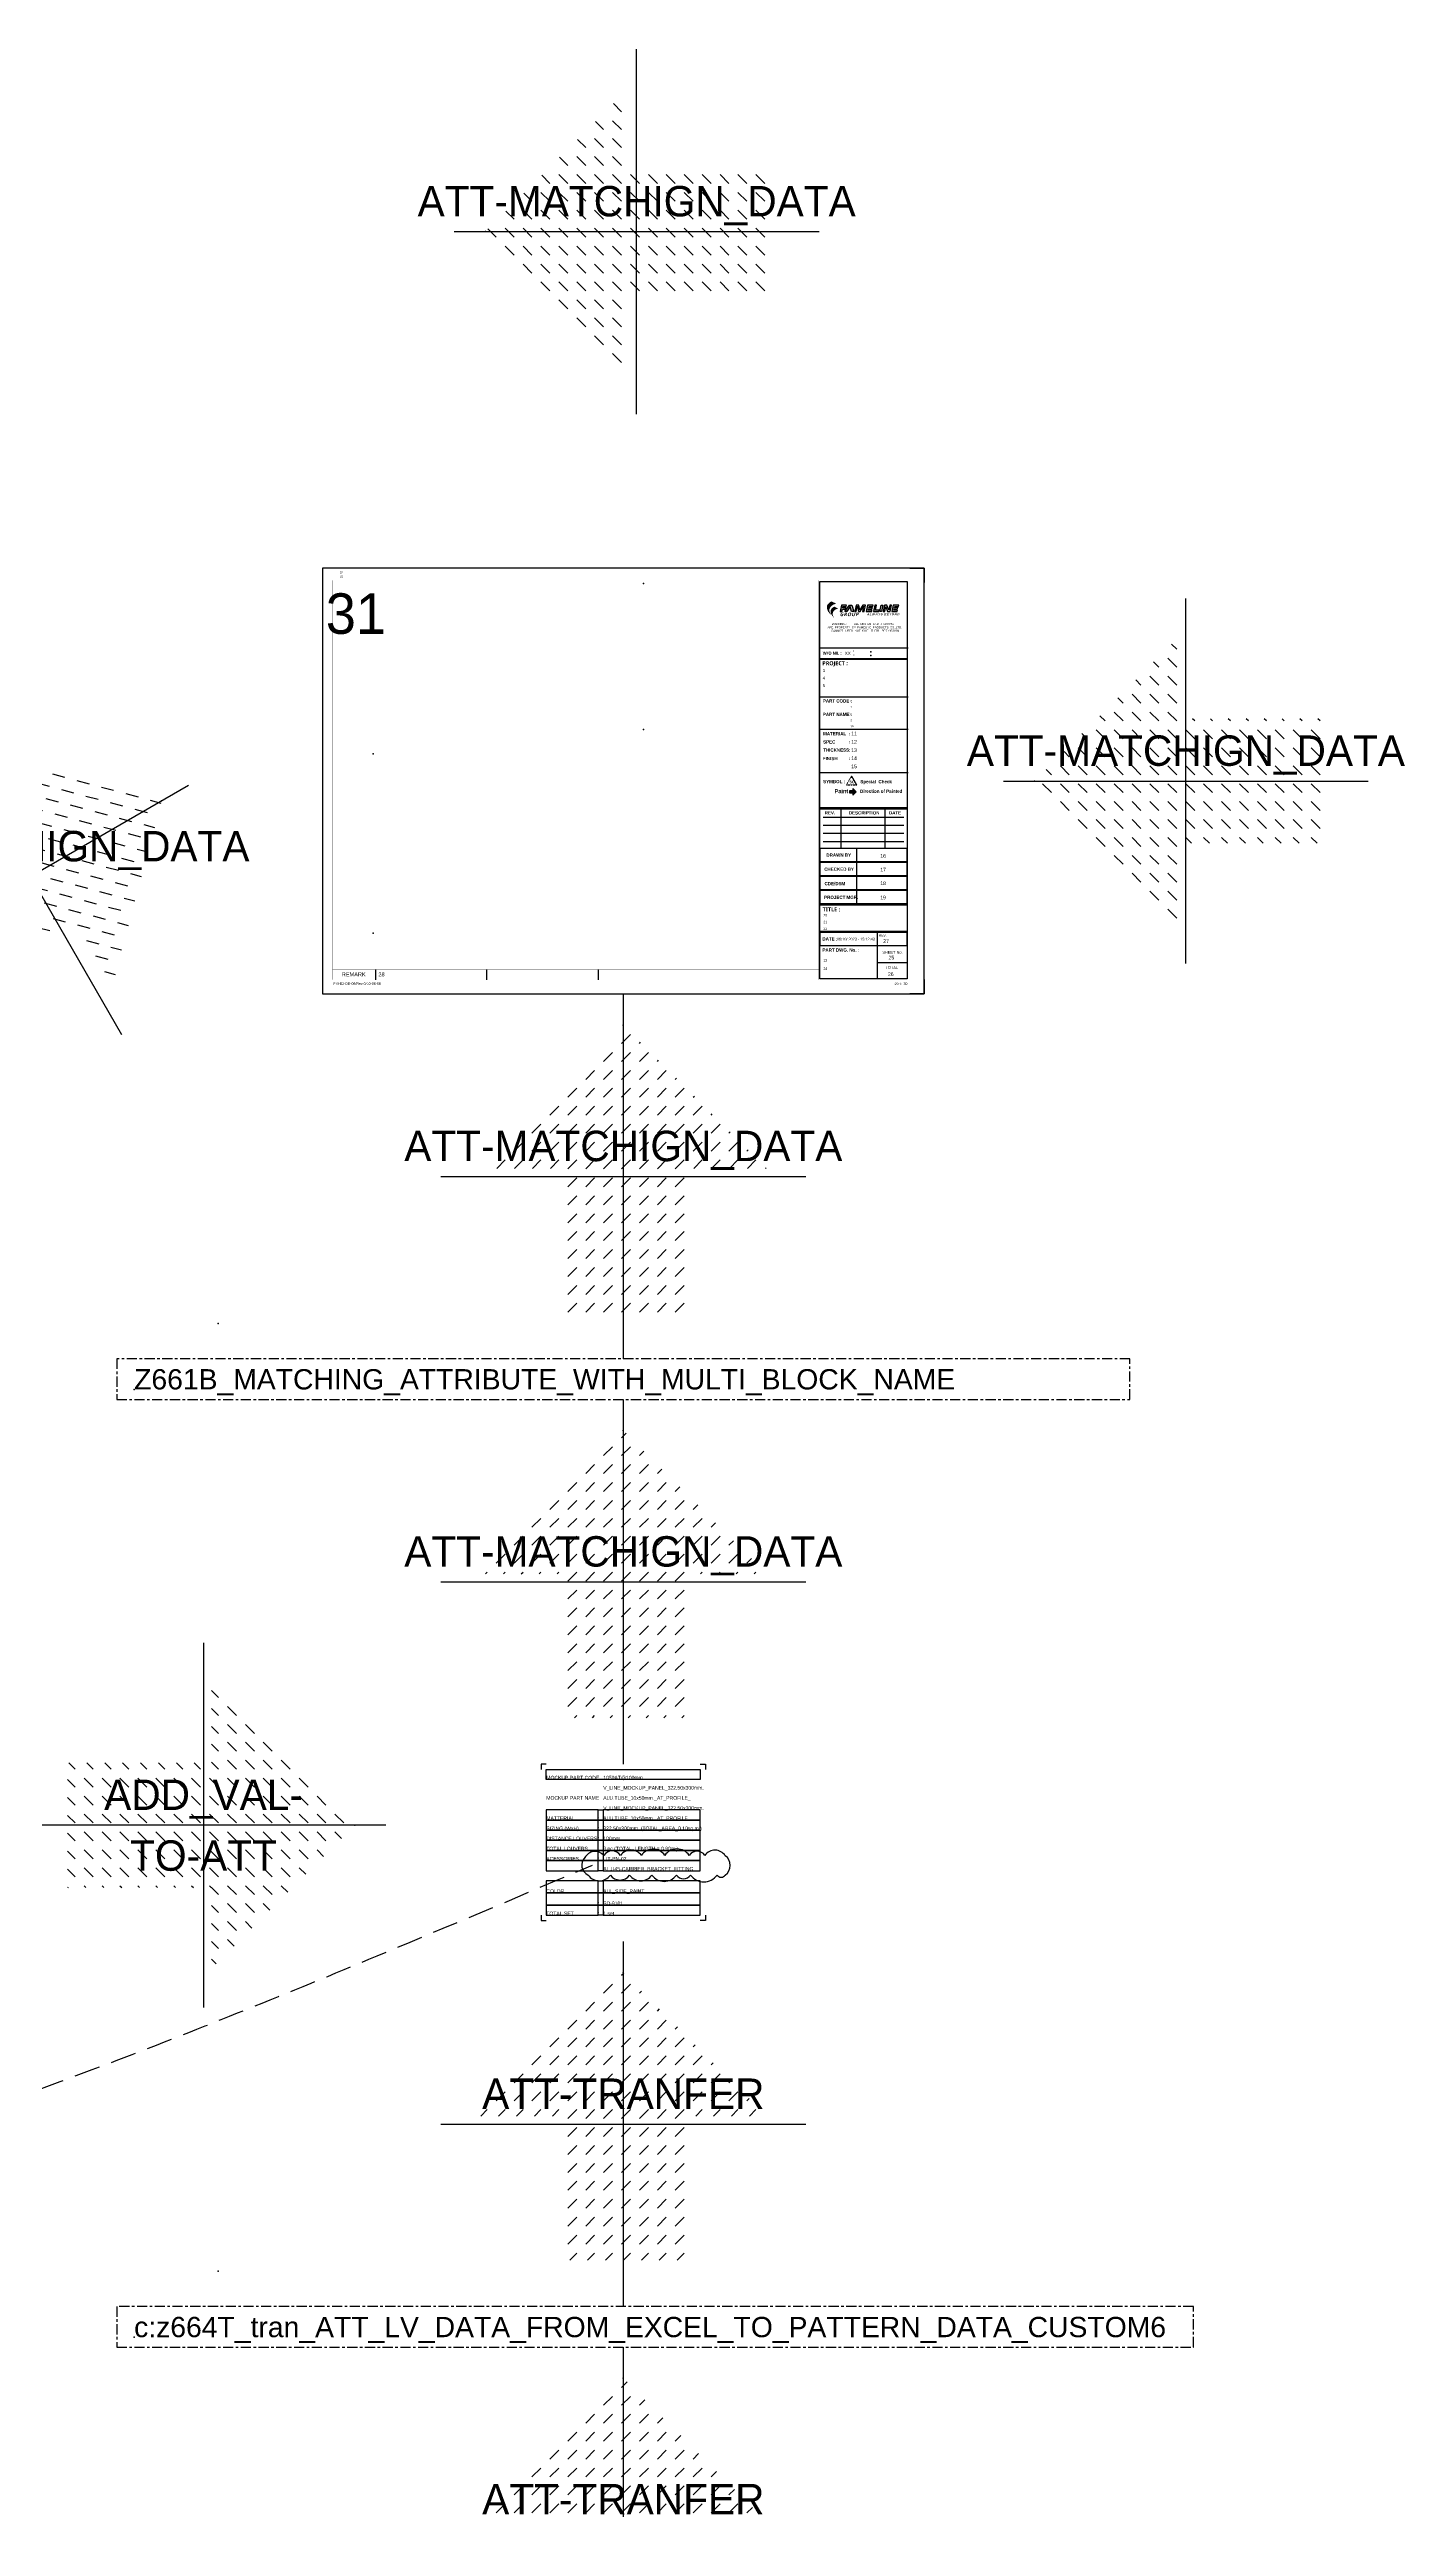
# Model space of a CAD drawing. Header units: millimetres. Extents: x -244126 to 368105, y -173968 to 259060.
# Drawn here: x 235601 to 238946, y 112312 to 118374 of the extents above; entities that cross this region are included whole.
import ezdxf
from ezdxf.enums import TextEntityAlignment as Align

# ---------------------------------------------------------------- set-up
doc = ezdxf.new("R2010")
doc.units = ezdxf.units.MM
doc.header["$MEASUREMENT"] = 0
for name, pattern in [('005_GG_TA_LINE', [13.75, 5, -1.25, 1.25, -1.25, 5]), ('BORDER2', [22.225, 6.35, -3.175, 6.35, -3.175, 0, -3.175]), ('HIDDEN', [9.525, 6.35, -3.175])]:
    doc.linetypes.add(name, pattern=pattern)
for name, color, linetype in [('000 - D I M 0.25', 6, 'Continuous'), ('000 - H A T C H', 8, 'Continuous'), ('000 - L I N E 0.1', 1, 'Continuous'), ('000 - T E X T', 4, 'Continuous'), ('000 - TITLEBLOCK', 4, 'Continuous'), ('001 - ASCESSORIES', 1, 'Continuous'), ('A04_TUBE SERIES', 7, 'Continuous'), ('FL-Support ii', 5, 'Continuous'), ('T E X T', 4, 'Continuous')]:
    doc.layers.add(name, color=color, linetype=linetype)
doc.styles.add('BROWALLIA', font='BrowalliaUPC.ttf')
doc.styles.add('century gothic111111', font='CordiaUPC.ttf')
doc.styles.add('Cetury Gothic', font='GOTHIC.TTF')
doc.styles.add('MtXpl_Century_Gothic', font='GOTHICB.TTF')
doc.styles.add('MtXpl_Malgun_Gothic', font='malgunbd.ttf')
doc.styles.get("Standard").update_dxf_attribs({"font": 'arial.ttf'})
doc.styles.add('TA', font='Cordia New.ttf', dxfattribs={"height": 4.5})

# ---------------------------------------------------------------- blocks, each defined once
blk = doc.blocks.new('A$Cfd196da9')
at = {"color": 0, "linetype": 'ByBlock', "const_width": 0.1}
blk.add_lwpolyline([(-143.5, -98), (96.5, -98), (96.5, 99), (-143.5, 99)], close=True, dxfattribs=at)
blk = doc.blocks.new('NEW LOGO FAMELINE')
h = blk.add_hatch(color=3)
h.dxf.hatch_style = 1
h.set_gradient(color1=(51, 51, 51), color2=(132, 132, 132), tint=1, name='INVHEMISPHERICAL')
edge = h.paths.add_edge_path()
edge.add_spline(control_points=[(167, -151), (166, -150), (165, -148), (162, -143), (159, -137), (158, -131), (159, -124), (162, -119), (167, -112), (175, -107), (183, -104), (187, -103)], knot_values=[0, 0, 0, 0, 3.999368, 8.221458, 16.423435, 22.935826, 28.683381, 35.030362, 41.70231, 52.106571, 65.045306, 65.045306, 65.045306, 65.045306], degree=3, periodic=0)
edge.add_line((187, -103), (167, -94))
edge.add_spline(control_points=[(167, -94), (165, -95), (161, -97), (155, -102), (150, -108), (148, -114), (148, -121), (150, -129), (153, -136), (158, -142), (162, -147), (165, -150), (167, -151)], knot_values=[0, 0, 0, 0, 7.114643, 15.455222, 22.761373, 29.246418, 36.248595, 42.954952, 52.716962, 59.173886, 65.493194, 72.469008, 72.469008, 72.469008, 72.469008], degree=3, periodic=0)
edge = h.paths.add_edge_path(flags=16)
edge.add_spline(control_points=[(174, -106), (174, -106), (173, -106), (169, -105), (163, -106), (156, -107), (153, -109), (151, -110)], knot_values=[0, 0, 0, 0, 1.056476, 5.025479, 11.599149, 18.811417, 24.352285, 24.352285, 24.352285, 24.352285], degree=3, periodic=0)
edge.add_spline(control_points=[(151, -110), (151, -110), (151, -110), (152, -108), (152, -107), (154, -105), (155, -104), (157, -102), (158, -101), (160, -99), (161, -98), (163, -98), (163, -97), (165, -96), (166, -96), (167, -95), (167, -95), (167, -95)], knot_values=[0.636744, 0.636744, 0.636744, 0.636744, 1.528083, 1.528083, 5.150301, 5.150301, 9.845601, 9.845601, 15.15015, 15.15015, 17.802424, 17.802424, 20.454698, 20.454698, 23.491903, 23.491903, 24.373762, 24.373762, 24.373762, 24.373762], degree=3, periodic=0)
edge.add_line((167, -95), (183, -103))
edge.add_spline(control_points=[(183, -103), (182, -103), (182, -103), (179, -104), (176, -105), (174, -106)], knot_values=[3.151221, 3.151221, 3.151221, 3.151221, 5.963358, 5.963358, 12.618488, 12.618488, 12.618488, 12.618488], degree=3, periodic=0)
h = blk.add_hatch(color=253)
h.dxf.hatch_style = 1
edge = h.paths.add_edge_path()
edge.add_spline(control_points=[(167, -95), (167, -95), (167, -95), (166, -96), (165, -96), (163, -97), (163, -98), (161, -98), (160, -99), (158, -101), (157, -102), (155, -104), (154, -105), (152, -107), (152, -108), (151, -110), (151, -110), (151, -110)], knot_values=[0.636744, 0.636744, 0.636744, 0.636744, 1.518603, 1.518603, 4.555808, 4.555808, 7.208082, 7.208082, 9.860357, 9.860357, 15.164905, 15.164905, 19.860205, 19.860205, 23.482423, 23.482423, 24.373762, 24.373762, 24.373762, 24.373762], degree=3, periodic=0)
edge.add_spline(control_points=[(151, -110), (153, -109), (156, -107), (163, -106), (169, -105), (173, -106), (174, -106), (174, -106)], knot_values=[0, 0, 0, 0, 5.540868, 12.753135, 19.326806, 23.295809, 24.352285, 24.352285, 24.352285, 24.352285], degree=3, periodic=0)
edge.add_spline(control_points=[(174, -106), (176, -105), (179, -104), (182, -103), (182, -103), (183, -103)], knot_values=[3.151221, 3.151221, 3.151221, 3.151221, 9.806351, 9.806351, 12.618488, 12.618488, 12.618488, 12.618488], degree=3, periodic=0)
edge.add_line((183, -103), (167, -95))
edge = h.paths.add_edge_path()
edge.add_spline(control_points=[(179, -117), (179, -117), (179, -117), (178, -117), (177, -118), (176, -119), (175, -119), (174, -120), (174, -120), (172, -121), (171, -122), (169, -124), (168, -125), (167, -127), (167, -128), (166, -129), (166, -129), (166, -129)], knot_values=[0.636744, 0.636744, 0.636744, 0.636744, 1.518603, 1.518603, 4.555808, 4.555808, 7.208082, 7.208082, 9.860357, 9.860357, 15.164905, 15.164905, 19.860205, 19.860205, 23.482423, 23.482423, 24.373762, 24.373762, 24.373762, 24.373762], degree=3, periodic=0)
edge.add_spline(control_points=[(166, -129), (166, -129), (167, -129), (167, -129)], knot_values=[0, 0, 0, 0, 1.522018, 1.522018, 1.522018, 1.522018], degree=3, periodic=0)
edge.add_spline(control_points=[(167, -129), (168, -128), (168, -128), (169, -127)], knot_values=[1.522018, 1.522018, 1.522018, 1.522018, 4.566053, 4.566053, 4.566053, 4.566053], degree=3, periodic=0)
edge.add_spline(control_points=[(169, -127), (169, -127), (170, -127), (171, -127), (172, -126)], knot_values=[4.566053, 4.566053, 4.566053, 4.566053, 5.540868, 7.610089, 7.610089, 7.610089, 7.610089], degree=3, periodic=0)
edge.add_spline(control_points=[(172, -126), (172, -126), (173, -126), (174, -126)], knot_values=[7.610089, 7.610089, 7.610089, 7.610089, 10.654125, 10.654125, 10.654125, 10.654125], degree=3, periodic=0)
edge.add_spline(control_points=[(174, -126), (175, -126), (176, -126), (177, -126), (178, -126)], knot_values=[10.654125, 10.654125, 10.654125, 10.654125, 12.753135, 15.220178, 15.220178, 15.220178, 15.220178], degree=3, periodic=0)
edge.add_spline(control_points=[(178, -126), (179, -125), (180, -125), (181, -125), (182, -125)], knot_values=[15.220178, 15.220178, 15.220178, 15.220178, 19.326806, 19.786231, 19.786231, 19.786231, 19.786231], degree=3, periodic=0)
edge.add_spline(control_points=[(182, -125), (182, -125), (183, -125), (183, -126)], knot_values=[19.786231, 19.786231, 19.786231, 19.786231, 22.069258, 22.069258, 22.069258, 22.069258], degree=3, periodic=0)
edge.add_spline(control_points=[(183, -126), (184, -126), (184, -126), (185, -126), (185, -126)], knot_values=[22.069258, 22.069258, 22.069258, 22.069258, 23.295809, 23.591276, 23.591276, 23.591276, 23.591276], degree=3, periodic=0)
edge.add_spline(control_points=[(185, -126), (185, -126), (185, -126), (185, -126)], knot_values=[23.591276, 23.591276, 23.591276, 23.591276, 24.352285, 24.352285, 24.352285, 24.352285], degree=3, periodic=0)
edge.add_spline(control_points=[(185, -126), (187, -125), (189, -124), (191, -124), (192, -123), (193, -123)], knot_values=[3.151221, 3.151221, 3.151221, 3.151221, 9.806351, 9.806351, 12.618488, 12.618488, 12.618488, 12.618488], degree=3, periodic=0)
edge.add_line((193, -123), (179, -117))
h = blk.add_hatch(color=3)
h.dxf.hatch_style = 1
h.set_gradient(color1=(51, 51, 51), color2=(132, 132, 132), tint=1, name='INVHEMISPHERICAL')
edge = h.paths.add_edge_path()
edge.add_spline(control_points=[(179, -163), (178, -162), (177, -160), (175, -156), (173, -152), (172, -146), (173, -141), (175, -136), (179, -131), (186, -126), (192, -124), (195, -123)], knot_values=[0, 0, 0, 0, 3.28902, 6.761203, 13.506384, 18.862075, 23.588778, 28.808439, 34.295348, 42.851654, 53.492273, 53.492273, 53.492273, 53.492273], degree=3, periodic=0)
edge.add_line((195, -123), (179, -116))
edge.add_spline(control_points=[(179, -116), (178, -116), (174, -118), (169, -122), (165, -127), (163, -133), (163, -138), (165, -145), (168, -150), (172, -155), (175, -159), (178, -162), (179, -163)], knot_values=[0, 0, 0, 0, 5.850974, 12.71014, 18.718608, 24.051811, 29.810295, 35.325501, 43.35363, 48.663707, 53.86061, 59.597414, 59.597414, 59.597414, 59.597414], degree=3, periodic=0)
edge = h.paths.add_edge_path(flags=16)
edge.add_spline(control_points=[(172, -126), (171, -127), (170, -127), (169, -127), (169, -127)], knot_values=[4.566053, 4.566053, 4.566053, 4.566053, 6.635274, 7.610089, 7.610089, 7.610089, 7.610089], degree=3, periodic=0)
edge.add_spline(control_points=[(169, -127), (168, -128), (168, -128), (167, -129)], knot_values=[1.522018, 1.522018, 1.522018, 1.522018, 4.566053, 4.566053, 4.566053, 4.566053], degree=3, periodic=0)
edge.add_spline(control_points=[(167, -129), (167, -129), (166, -129), (166, -129)], knot_values=[0, 0, 0, 0, 1.522018, 1.522018, 1.522018, 1.522018], degree=3, periodic=0)
edge.add_spline(control_points=[(166, -129), (166, -129), (166, -129), (167, -128), (167, -127), (168, -125), (169, -124), (171, -122), (172, -121), (174, -120), (174, -120), (175, -119), (176, -119), (177, -118), (178, -117), (179, -117), (179, -117), (179, -117)], knot_values=[0.636744, 0.636744, 0.636744, 0.636744, 1.528083, 1.528083, 5.150301, 5.150301, 9.845601, 9.845601, 15.15015, 15.15015, 17.802424, 17.802424, 20.454698, 20.454698, 23.491903, 23.491903, 24.373762, 24.373762, 24.373762, 24.373762], degree=3, periodic=0)
edge.add_line((179, -117), (193, -123))
edge.add_spline(control_points=[(193, -123), (192, -123), (191, -124), (189, -124), (187, -125), (185, -126)], knot_values=[3.151221, 3.151221, 3.151221, 3.151221, 5.963358, 5.963358, 12.618488, 12.618488, 12.618488, 12.618488], degree=3, periodic=0)
edge.add_spline(control_points=[(185, -126), (185, -126), (185, -126), (185, -126)], knot_values=[23.591276, 23.591276, 23.591276, 23.591276, 24.352285, 24.352285, 24.352285, 24.352285], degree=3, periodic=0)
edge.add_spline(control_points=[(185, -126), (185, -126), (184, -126), (184, -126), (183, -126)], knot_values=[22.069258, 22.069258, 22.069258, 22.069258, 22.364725, 23.591276, 23.591276, 23.591276, 23.591276], degree=3, periodic=0)
edge.add_spline(control_points=[(183, -126), (183, -125), (182, -125), (182, -125)], knot_values=[19.786231, 19.786231, 19.786231, 19.786231, 22.069258, 22.069258, 22.069258, 22.069258], degree=3, periodic=0)
edge.add_spline(control_points=[(182, -125), (181, -125), (180, -125), (179, -125), (178, -126)], knot_values=[15.220178, 15.220178, 15.220178, 15.220178, 15.679604, 19.786231, 19.786231, 19.786231, 19.786231], degree=3, periodic=0)
edge.add_spline(control_points=[(178, -126), (177, -126), (176, -126), (175, -126), (174, -126)], knot_values=[10.654125, 10.654125, 10.654125, 10.654125, 13.121167, 15.220178, 15.220178, 15.220178, 15.220178], degree=3, periodic=0)
edge.add_spline(control_points=[(174, -126), (173, -126), (172, -126), (172, -126)], knot_values=[7.610089, 7.610089, 7.610089, 7.610089, 10.654125, 10.654125, 10.654125, 10.654125], degree=3, periodic=0)
blk = doc.blocks.new('*U1676')
h = blk.add_hatch(color=3)
h.dxf.hatch_style = 1
h.paths.add_polyline_path([(1277.2, 943.1), (1281.8, 943.1), (1283.1, 949), (1290.7, 949), (1291.4, 952.2), (1283.8, 952.2), (1284.5, 955.5), (1292.6, 955.5), (1293.3, 958.9), (1280.6, 958.9)])
h.paths.add_polyline_path([(1289.1, 943.1), (1293.7, 943.1), (1302.6, 955.9), (1305.9, 943.1), (1311.1, 943.1), (1306.2, 958.9), (1300.9, 958.9)])
h.paths.add_polyline_path([(1320.1, 956), (1322.6, 943.1), (1327.3, 943.1), (1335.3, 956), (1332.6, 943.1), (1336.8, 943.1), (1340.2, 958.9), (1333.4, 958.9), (1326, 947.1), (1323.8, 958.9), (1316.8, 958.9), (1313.4, 943.1), (1317.3, 943.1)])
h.paths.add_polyline_path([(1341.7, 943.1), (1355.3, 943.1), (1356, 946.5), (1347, 946.5), (1347.7, 949.6), (1356.2, 949.6), (1356.8, 952.7), (1348.3, 952.7), (1349, 955.5), (1358, 955.5), (1358.7, 958.9), (1345, 958.9)])
h.paths.add_polyline_path([(1359.6, 943.1), (1372.9, 943.1), (1373.7, 946.5), (1364.7, 946.5), (1367.4, 958.9), (1362.9, 958.9)])
h.paths.add_polyline_path([(1375.3, 943.1), (1379.8, 943.1), (1383.1, 958.9), (1378.7, 958.9)])
h.paths.add_polyline_path([(1383.4, 943.1), (1387.5, 943.1), (1389.9, 954.5), (1394.7, 943.1), (1400.7, 943.1), (1404.1, 958.9), (1400.1, 958.9), (1397.6, 947.3), (1392.8, 958.9), (1386.8, 958.9)])
h.paths.add_polyline_path([(1404.9, 943.1), (1418.6, 943.1), (1419.3, 946.5), (1410.3, 946.5), (1410.9, 949.6), (1419.4, 949.6), (1420.1, 952.7), (1411.6, 952.7), (1412.2, 955.5), (1421.2, 955.5), (1421.9, 958.9), (1408.3, 958.9)])
h = blk.add_hatch(color=150)
h.dxf.hatch_style = 1
h.paths.add_polyline_path([(1305.8, 537.4), (1303, 532.4), (1308.7, 532.4)])
at = {"layer": 'FL-Support ii'}
blk.add_hatch(color=1, dxfattribs=at).paths.add_polyline_path([(1308.8, 501.1), (1308.8, 506.9), (1317.2, 498.5), (1308.8, 490.2), (1308.8, 496), (1300.5, 496), (1300.5, 501.1)])
at = {"color": 3, "linetype": 'Continuous'}
for p, q in [((1225, 853.2), (1445, 853.2)), ((1225, 732.9), (1445, 732.9)), ((1445, 651.8), (1225, 651.8)), ((1445, 651.8), (1225, 651.8)), ((1445, 545.6), (1225, 545.6)), ((1235.5, 436.2), (1434.5, 436.2)), ((1279.5, 456.2), (1279.5, 358.7)), ((1388, 456.2), (1388, 358.7)), ((1318.1, 358.7), (1318.1, 326.5)), ((1318.1, 324), (1318.1, 291.9)), ((1318.1, 289.4), (1318.1, 257.2)), ((1318.1, 254.7), (1318.1, 222.6)), ((1368.5, 151.4), (1368.5, 119.3)), ((1368.5, 119.3), (1368.5, 37.5)), ((1368.5, 77.1), (1442.5, 77.1))]:
    blk.add_line(p, q, dxfattribs=at)
at = {"color": 8, "linetype": 'Continuous'}
for p, q in [((1235.5, 458.7), (1434.5, 458.7)), ((1235.5, 416.2), (1434.5, 416.2)), ((1235.5, 396.2), (1434.5, 396.2)), ((1235.5, 376.2), (1434.5, 376.2))]:
    blk.add_line(p, q, dxfattribs=at)
at = {"color": 3}
for points in [[(1293.3, 958.9), (1280.6, 958.9), (1277.2, 943.1), (1281.8, 943.1), (1283.1, 949), (1290.7, 949), (1291.4, 952.2), (1283.8, 952.2), (1284.5, 955.5), (1292.6, 955.5), (1293.3, 958.9)], [(1289.1, 943.1), (1300.9, 958.9), (1306.2, 958.9), (1311.1, 943.1), (1305.9, 943.1), (1302.6, 955.9), (1293.7, 943.1), (1289.1, 943.1)], [(1313.4, 943.1), (1317.3, 943.1), (1320.1, 956), (1322.6, 943.1), (1327.3, 943.1), (1335.3, 956), (1332.6, 943.1), (1336.8, 943.1), (1340.2, 958.9), (1333.4, 958.9), (1326, 947.1), (1323.8, 958.9), (1316.8, 958.9), (1313.4, 943.1)], [(1367.4, 958.9), (1362.9, 958.9), (1359.6, 943.1), (1372.9, 943.1), (1373.7, 946.5), (1364.7, 946.5), (1367.4, 958.9)], [(1378.7, 958.9), (1383.1, 958.9), (1379.8, 943.1), (1375.3, 943.1), (1378.7, 958.9)], [(1383.4, 943.1), (1387.5, 943.1), (1389.9, 954.5), (1394.7, 943.1), (1400.7, 943.1), (1404.1, 958.9), (1400.1, 958.9), (1397.6, 947.3), (1392.8, 958.9), (1386.8, 958.9), (1383.4, 943.1)]]:
    blk.add_lwpolyline(points, dxfattribs=at)
for points in [[(1349, 955.5), (1358, 955.5), (1358.7, 958.9), (1345, 958.9), (1341.7, 943.1), (1355.3, 943.1), (1356, 946.5), (1347, 946.5), (1347.7, 949.6), (1356.2, 949.6), (1356.8, 952.7), (1348.3, 952.7)], [(1412.2, 955.5), (1421.2, 955.5), (1421.9, 958.9), (1408.3, 958.9), (1404.9, 943.1), (1418.6, 943.1), (1419.3, 946.5), (1410.3, 946.5), (1410.9, 949.6), (1419.4, 949.6), (1420.1, 952.7), (1411.6, 952.7)]]:
    blk.add_lwpolyline(points, close=True, dxfattribs=at)
at = {"color": 3, "linetype": 'Continuous'}
for points in [[(1442.5, 827.4), (1442.5, 824.9), (1227.5, 824.9), (1227.5, 827.4)], [(1442.5, 456.2), (1442.5, 458.7), (1227.5, 458.7), (1227.5, 456.2)], [(1442.5, 326.5), (1442.5, 358.7), (1227.5, 358.7), (1227.5, 326.5)], [(1442.5, 291.9), (1442.5, 324), (1227.5, 324), (1227.5, 291.9)], [(1442.5, 257.2), (1442.5, 289.4), (1227.5, 289.4), (1227.5, 257.2)], [(1442.5, 222.6), (1442.5, 254.7), (1227.5, 254.7), (1227.5, 222.6)], [(1442.5, 220.1), (1442.5, 153.9), (1227.5, 153.9), (1227.5, 220.1)], [(1442.5, 119.3), (1442.5, 151.4), (1227.5, 151.4), (1227.5, 119.3)], [(1442.5, 119.3), (1442.5, 37.5), (1227.5, 37.5), (1227.5, 119.3)]]:
    blk.add_lwpolyline(points, close=True, dxfattribs=at)
at = {"color": 150, "linetype": 'HIDDEN', "ltscale": 0.1}
blk.add_lwpolyline([(1293.3, 515.8), (1318.3, 515.8), (1305.8, 537.4), (1293.3, 515.8)], dxfattribs=at)
for p in [(792.5, 1012.5), (1353.3, 844), (1353.3, 834.7), (792.5, 652.5)]:
    blk.add_point(p)
at = {"linetype": '005_GG_TA_LINE'}
for p in [(125, 592.5), (125, 150)]:
    blk.add_point(p, dxfattribs=at)
at = {"layer": '000 - L I N E 0.1', "color": 21, "linetype": 'Continuous'}
for points in [[(35.6, 1050), (0, 1050), (0, 1014.4)], [(1449.4, 1050), (1485, 1050), (1485, 1014.4)], [(0, 35.6), (0, 0), (35.6, 0)], [(1485, 35.6), (1485, 0), (1449.4, 0)]]:
    blk.add_lwpolyline(points, dxfattribs=at)
at = {"layer": '000 - T E X T', "color": 3}
for p, q in [((130.7, 60), (130.7, 35)), ((405.9, 35), (405.9, 60)), ((681.1, 35), (681.1, 60))]:
    blk.add_line(p, q, dxfattribs=at)
at = {"layer": '000 - T E X T', "color": 3, "const_width": 0.5}
blk.add_lwpolyline([(1445, 35), (1225, 35), (1225, 1020), (1445, 1020)], close=True, dxfattribs=at)
at = {"layer": '000 - T E X T', "color": 3}
blk.add_lwpolyline([(1442.5, 37.5), (1227.5, 37.5), (1227.5, 1017.5), (1442.5, 1017.5)], close=True, dxfattribs=at)
at = {"layer": '000 - T E X T', "color": 3, "const_width": 0.5}
blk.add_lwpolyline([(25, 60), (1225, 60)], dxfattribs=at)
at = {"layer": '000 - TITLEBLOCK', "color": 250}
blk.add_lwpolyline([(0, 0), (1485, 0), (1485, 1050), (0, 1050)], close=True, dxfattribs=at)
at = {"layer": 'FL-Support ii', "color": 5}
blk.add_lwpolyline([(1308.8, 490.2), (1317.2, 498.5), (1308.8, 506.9), (1308.8, 501.1), (1300.5, 501.1), (1300.5, 496), (1308.8, 496)], close=True, dxfattribs=at)
at = {"color": 3, "xscale": 0.594778572591873, "yscale": 0.594778572591873, "zscale": 0.594778572591873}
blk.add_blockref('NEW LOGO FAMELINE', (1156.7, 1023.9), dxfattribs=at)
at = {"layer": '000 - T E X T', "color": 3, "xscale": 5, "yscale": 5, "zscale": 5}
blk.add_blockref('A$Cfd196da9', (742.5, 525), dxfattribs=at)
at = {"color": 4, "style": 'Cetury Gothic'}
blk.add_text(' 1:', height=6.25, dxfattribs=at).set_placement((1421, 21.6))
at = {"color": 2, "attachment_point": 1, "style": 'Cetury Gothic'}
for s, width, insert, char_height in [('{\\f@Meiryo UI|b1|i1|c0|p34;\\T1.1;GROUP}', 56.298, (1276.6, 940.6), 8.922), ('{\\fArial Black|b0|i1|c0|p34;\\T1.2;ALWAYS BEYOND}', 91.267, (1343.4, 938.8), 4.758)]:
    blk.add_mtext_dynamic_manual_height_columns(s, width=width, gutter_width=14.9, heights=[0], dxfattribs=dict(at, insert=insert, char_height=char_height))
at = {"color": 4, "insert": (47.8, 53.2), "char_height": 10, "width": 570.617, "attachment_point": 1, "style": 'BROWALLIA'}
blk.add_mtext('{\\fCentury Gothic|b0|i0|c0|p34;REMARK}', dxfattribs=at)
at = {"color": 4, "style": 'TA'}
blk.add_attdef('PAPER_SIZE', text='', height=6.25, dxfattribs=at).set_placement((1421.5, 24.9), align=Align.MIDDLE_RIGHT)
blk.add_attdef('SCALE_SIZE', text='', height=6.25, dxfattribs=at).set_placement((1433.8, 25.1), align=Align.MIDDLE_LEFT)
at = {"layer": '000 - D I M 0.25', "color": 2, "insert": (1297.5, 505.1), "char_height": 10, "width": 335.568, "attachment_point": 3, "style": 'BROWALLIA'}
blk.add_mtext('{\\fBrowalliaUPC|b1|i0|c222|p34;Paint}', dxfattribs=at)
at = {"layer": '000 - H A T C H', "color": 4, "insert": (27.2, 28.5), "char_height": 6.357, "attachment_point": 1, "style": 'century gothic111111'}
blk.add_mtext('FM-B2-DE-06/Rev.0/10-06-56', dxfattribs=at)
at = {"layer": '000 - T E X T', "linetype": '005_GG_TA_LINE', "insert": (1267.1, 138.5), "char_height": 6.719, "attachment_point": 1, "style": 'Cetury Gothic'}
blk.add_mtext(' 06/10/ 2023 - 15:12:43 ', dxfattribs=at)
at = {"layer": '000 - T E X T', "color": 250, "style": 'TA'}
for tag, height, p in [('SUPERLINK', 5, (43.2, 1039.4)), ('NAMEFILE', 5, (43.2, 1029.4)), ('SC', 100, (8.4, 938))]:
    blk.add_attdef(tag, text='', height=height, dxfattribs=at).set_placement(p, align=Align.MIDDLE_LEFT)
at = {"layer": '000 - T E X T', "color": 4, "style": 'TA'}
for tag, height, p in [('NAME_PROJECT_1', 7.5, (1234.5, 797.4)), ('NAME_JOB_1', 5, (1309.2, 845.6)), ('NAME_JOB_2', 5, (1309.2, 834.7)), ('NAME_PROJECT_2', 7.5, (1234.5, 778.9)), ('NAME_PROJECT_3', 7.5, (1234.5, 760.4)), ('CODE_VALUE_1', 4.75, (1302.9, 722.8)), ('CODE_VALUE_2', 4.75, (1302.9, 707.8)), ('PART_NAME_VALUE_1', 4.75, (1302.9, 689.7)), ('PART_NAME_VALUE_2', 4.75, (1302.9, 674.7)), ('PART_NAME_VALUE_3', 4.75, (1302.9, 659.7)), ('SPEC_VALUE', 9, (1304.9, 621.7)), ('MATTERIAL_VALUE_1', 9, (1304.9, 642.3)), ('THICKNESS_VALUE', 9, (1304.9, 601.3)), ('COATING_VALUE_1', 9, (1304.9, 581.3)), ('COATING_VALUE_2', 9, (1304.9, 561.2)), ('NAME_TITLE_1', 6, (1236.3, 194)), ('NAME_TITLE_2', 6, (1236.3, 177.4)), ('NAME_TITLE_3', 6, (1236.3, 160.7)), ('DRAWING_NO1', 6, (1236.5, 82.3)), ('DRAWING_NO2', 6, (1236.5, 62.3))]:
    blk.add_attdef(tag, text='', height=height, dxfattribs=at).set_placement(p, align=Align.MIDDLE_LEFT)
for tag, p in [('NAME_CHECKED', (1383.5, 306.5)), ('NAME_DAFT', (1383.5, 340.5)), ('NAME_DESIGNER', (1383.5, 273)), ('NAME_DESIGN_MGR', (1383.5, 237.8))]:
    blk.add_attdef(tag, text='', height=9, dxfattribs=at).set_placement(p, align=Align.MIDDLE_CENTER)
for tag, p, height in [('REV', (1383.8, 125.6), 9.38), ('NAME_REMARK', (138.2, 43.3), 10)]:
    blk.add_attdef(tag, p, '', height=height, dxfattribs=at)
at = {"layer": '000 - T E X T', "color": 4, "style": 'Cetury Gothic'}
for tag, p in [('SHEET_NO.', (1403.9, 85)), ('TOTAL_SHEET_NO.', (1402.4, 44.1))]:
    blk.add_attdef(tag, text='', height=9, dxfattribs=at).set_placement(p, align=Align.CENTER)
at = {"layer": 'T E X T', "color": 4, "linetype": '005_GG_TA_LINE'}
for s, height, style, p in [(' WARNING :         ALL  DESIGN  AND  DRAWING', 5, 'Cetury Gothic', (1255.3, 910.1)), ('ARE  PROPERTY  OF  FAMELINE  PRODUCTS  CO.,LTD.', 5, 'Cetury Gothic', (1246.4, 901.6)), (' CANNOT   USED   WITHOUT   THEIR   PERMISSION', 5, 'Cetury Gothic', (1253.6, 893.2)), ('W/O N0. :', 7.5, 'MtXpl_Malgun_Gothic', (1234.6, 836.7)), ('PROJECT :', 10, 'MtXpl_Malgun_Gothic', (1233.5, 810.5)), ('XX', 8, 'Cetury Gothic', (1289, 836.4)), ('PART CODE :', 8, 'MtXpl_Century_Gothic', (1234.9, 718.6)), ('PART NAME :', 8, 'MtXpl_Century_Gothic', (1234.9, 685.4)), ('SPEC', 8, 'MtXpl_Century_Gothic', (1235.6, 617.5)), ('MATERIAL', 8, 'MtXpl_Century_Gothic', (1235.5, 637.7)), (':', 8, 'MtXpl_Century_Gothic', (1299.5, 637.7)), (':', 8, 'MtXpl_Century_Gothic', (1299.5, 617.7)), ('FINISH', 8, 'MtXpl_Century_Gothic', (1234.9, 576.5)), ('THICKNESS', 8, 'MtXpl_Century_Gothic', (1235.7, 597.5)), (':', 8, 'MtXpl_Century_Gothic', (1299.5, 597.7)), (':', 8, 'MtXpl_Century_Gothic', (1299.5, 576.7)), ('SYMBOL :', 8, 'MtXpl_Century_Gothic', (1235.6, 519.7)), ('Direction of Painted', 8, 'MtXpl_Century_Gothic', (1326.6, 495.8)), ('Special  Check', 8, 'MtXpl_Century_Gothic', (1327.2, 519.5)), ('REV.', 8, 'MtXpl_Century_Gothic', (1239.4, 442.7)), ('DESCRIPTION', 8, 'MtXpl_Century_Gothic', (1299, 442.5)), ('DATE', 8, 'MtXpl_Century_Gothic', (1397.9, 442.7)), ('CHECKED BY', 8, 'MtXpl_Century_Gothic', (1238.4, 303.6)), ('DRAWN BY', 8, 'MtXpl_Century_Gothic', (1243.6, 338.4)), ('CDE/DSM', 8, 'MtXpl_Century_Gothic', (1239.1, 268)), ('TITLE :', 10, 'MtXpl_Malgun_Gothic', (1234.5, 203.3)), ('PROJECT MGR.', 8, 'MtXpl_Century_Gothic', (1238, 234.3)), ('DATE :', 8, 'MtXpl_Century_Gothic', (1233.8, 131.6)), ('REV.', 6, 'Cetury Gothic', (1373.1, 141.2)), ('PART DWG. No. :', 8, 'MtXpl_Century_Gothic', (1233.8, 104.3)), ('SHEET No.', 7, 'Cetury Gothic', (1381.7, 99.1)), ('TOTAL', 7, 'Cetury Gothic', (1389.2, 61.4))]:
    blk.add_text(s, height=height, dxfattribs=dict(at, style=style)).set_placement(p)
at = {"layer": 'T E X T', "color": 150, "insert": (1300.6, 525.8), "char_height": 6.4, "attachment_point": 1, "style": 'Cetury Gothic'}
blk.add_mtext('{\\fCentury Gothic|b1|i0|c0|p34;SC}', dxfattribs=at)
blk = doc.blocks.new('*U4705')
at = {"layer": 'Defpoints', "color": 250}
for points in [[(0, 2.5), (-2.5, 2.5), (-2.5, 0)], [(76, 2.5), (78.5, 2.5), (78.5, 0)], [(-2.5, -72), (-2.5, -74.5), (0, -74.5)], [(78.5, -72), (78.5, -74.5), (76, -74.5)]]:
    blk.add_lwpolyline(points, dxfattribs=at)
for points in [[(0, 0), (76, 0), (76, -5), (0, -5)], [(0, -25), (25.6, -25), (25.6, -20), (0, -20)], [(25.6, -20), (28.1, -20), (28.1, -25), (25.6, -25)], [(28.1, -25), (76, -25), (76, -20), (28.1, -20)], [(0, -30), (25.6, -30), (25.6, -25), (0, -25)], [(0, -35), (25.6, -35), (25.6, -30), (0, -30)], [(0, -40), (25.6, -40), (25.6, -35), (0, -35)], [(25.6, -25), (28.1, -25), (28.1, -30), (25.6, -30)], [(25.6, -30), (28.1, -30), (28.1, -35), (25.6, -35)], [(25.6, -35), (28.1, -35), (28.1, -40), (25.6, -40)], [(28.1, -30), (76, -30), (76, -25), (28.1, -25)], [(28.1, -35), (76, -35), (76, -30), (28.1, -30)], [(28.1, -40), (76, -40), (76, -35), (28.1, -35)], [(0, -45), (25.6, -45), (25.6, -40), (0, -40)], [(0, -50), (25.6, -50), (25.6, -45), (0, -45)], [(25.6, -40), (28.1, -40), (28.1, -45), (25.6, -45)], [(25.6, -45), (28.1, -45), (28.1, -50), (25.6, -50)], [(28.1, -45), (76, -45), (76, -40), (28.1, -40)], [(28.1, -50), (76, -50), (76, -45), (28.1, -45)], [(0, -61), (25.6, -61), (25.6, -55), (0, -55)], [(25.6, -55), (28.1, -55), (28.1, -61), (25.6, -61)], [(28.1, -61), (76, -61), (76, -55), (28.1, -55)], [(0, -67), (25.6, -67), (25.6, -61), (0, -61)], [(0, -72), (25.6, -72), (25.6, -67), (0, -67)], [(25.6, -61), (28.1, -61), (28.1, -67), (25.6, -67)], [(25.6, -67), (28.1, -67), (28.1, -72), (25.6, -72)], [(28.1, -67), (76, -67), (76, -61), (28.1, -61)], [(28.1, -72), (76, -72), (76, -67), (28.1, -67)]]:
    blk.add_lwpolyline(points, close=True, dxfattribs=at)
at = {"layer": '000 - T E X T', "linetype": 'BORDER2', "style": 'TA'}
for s, p in [('MOCKUP PART CODE', (0, -5)), ('MOCKUP PART NAME', (0, -15)), ('MATTERIAL', (0, -25)), (':', (25.6, -25)), ('SIZING (WxH)', (0, -30)), ('DISTANCE LOUVERS', (0, -35)), (':', (25.6, -30)), (':', (25.6, -35)), ('ACESSORIES', (0, -45)), ('TOTAL LOUVERS', (0, -40)), (':', (25.6, -45)), (':', (25.6, -61)), ('TOTAL SET', (0, -72)), (':', (25.6, -67)), (':', (25.6, -72))]:
    blk.add_text(s, height=1.8, dxfattribs=at).set_placement(p)
blk.add_text('COLOR', height=1.8, dxfattribs=at).set_placement((0, -60.1), align=Align.MIDDLE_LEFT)
at = {"layer": '000 - T E X T', "style": 'TA'}
for tag, p in [('CODE_VALUE_1', (28.1, -5)), ('CODE_VALUE_2', (28.1, -10)), ('PART_NAME_VALUE_1', (28.1, -15)), ('PART_NAME_VALUE_2', (28.1, -20)), ('MATTERIAL_VALUE', (28.1, -25)), ('SIZING_VALUE', (28.1, -30)), ('DISTANCE_LOUVERS_VALUE', (28.1, -35)), ('ACESSORIES_VALUE1', (28.1, -45)), ('ACESSORIES_VALUE2', (28.1, -50)), ('TOTAL_LOUVERS_VALUE1', (28.1, -40)), ('COATING_VALUE_1', (28.1, -61)), ('COATING_VALUE_2', (28.1, -67)), ('TOTAL_SET_VALUE', (28.1, -72))]:
    blk.add_attdef(tag, p, '', height=1.8, dxfattribs=at)
blk = doc.blocks.new('*U4713')
at = {"layer": '000 - H A T C H'}
h = blk.add_hatch(dxfattribs=at)
h.set_pattern_fill('DASH', color=8, scale=250, angle=45)
h.paths.add_polyline_path([(153.6, 19.7), (353.6, 19.7), (0, 373.3), (-353.6, 19.7), (-153.6, 19.7), (-153.6, -335.3), (153.6, -335.3)])
at = {"color": 250}
for p, q in [((0, 450), (0, -450)), ((-450, 0), (450, 0))]:
    blk.add_line(p, q, dxfattribs=at)
at = {"color": 3}
blk.add_point((0, 373.3), dxfattribs=at)
at = {"color": 0, "style": 'TA'}
for tag, p in [('TAG1', (0, 75)), ('TAG2', (0, -75))]:
    blk.add_attdef(tag, text='', height=75, dxfattribs=at).set_placement(p, align=Align.MIDDLE_CENTER)
blk = doc.blocks.new('*U4706')
at = {"color": 0, "linetype": '005_GG_TA_LINE'}
blk.add_lwpolyline([(0, 0), (531.3, 0), (531.3, 20), (0, 20)], close=True, dxfattribs=at)
for p in [(50, 37.5), (8.6, 4.9)]:
    blk.add_point(p, dxfattribs=at)
blk.add_attdef('NAMEBLK', (8.6, 4.9), '', height=10, dxfattribs=at)
blk = doc.blocks.new('*U4700')
at = {"color": 0, "linetype": '005_GG_TA_LINE'}
blk.add_lwpolyline([(0, 0), (500, 0), (500, 20), (0, 20)], close=True, dxfattribs=at)
for p in [(50, 37.5), (8.6, 4.9)]:
    blk.add_point(p, dxfattribs=at)
blk.add_attdef('NAMEBLK', (8.6, 4.9), '', height=10, dxfattribs=at)
blk = doc.blocks.new('*U4709')
at = {"layer": '000 - H A T C H'}
h = blk.add_hatch(dxfattribs=at)
h.set_pattern_fill('DASH', color=8, scale=250, angle=135)
h.paths.add_polyline_path([(-19.7, 153.6), (-19.7, 353.6), (-373.3, 0), (-19.7, -353.6), (-19.7, -153.6), (335.3, -153.6), (335.3, 153.6)])
at = {"color": 250}
for p, q in [((0, -450), (0, 450)), ((-450, 0), (450, 0))]:
    blk.add_line(p, q, dxfattribs=at)
at = {"color": 3}
blk.add_point((-373.3, 0), dxfattribs=at)
at = {"color": 0, "style": 'TA'}
for tag, p in [('TAG1', (0, 75)), ('TAG2', (0, -75))]:
    blk.add_attdef(tag, text='', height=75, dxfattribs=at).set_placement(p, align=Align.MIDDLE_CENTER)
blk = doc.blocks.new('*U4710')
at = {"layer": '000 - H A T C H'}
h = blk.add_hatch(dxfattribs=at)
h.set_pattern_fill('DASH', color=8, scale=250, angle=-45)
h.paths.add_polyline_path([(19.7, -153.6), (19.7, -353.6), (373.3, 0), (19.7, 353.6), (19.7, 153.6), (-335.3, 153.6), (-335.3, -153.6)])
at = {"color": 250}
for p, q in [((0, 450), (0, -450)), ((450, 0), (-450, 0))]:
    blk.add_line(p, q, dxfattribs=at)
at = {"color": 3}
blk.add_point((373.3, 0), dxfattribs=at)
at = {"color": 0, "style": 'TA'}
for tag, p in [('TAG1', (0, 75)), ('TAG2', (0, -75))]:
    blk.add_attdef(tag, text='', height=75, dxfattribs=at).set_placement(p, align=Align.MIDDLE_CENTER)
blk = doc.blocks.new('*U4715')
at = {"layer": '000 - H A T C H'}
h = blk.add_hatch(dxfattribs=at)
h.set_pattern_fill('DASH', color=8, scale=250, angle=-15)
h.paths.add_polyline_path([(93.9, -123.1), (193.9, -296.3), (323.3, 186.6), (-159.7, 316.1), (-59.7, 142.9), (-367.1, -34.6), (-213.6, -300.6)])
at = {"color": 250}
for p, q in [((-225, 389.7), (225, -389.7)), ((389.7, 225), (-389.7, -225))]:
    blk.add_line(p, q, dxfattribs=at)
at = {"color": 3}
blk.add_point((323.3, 186.6), dxfattribs=at)
at = {"color": 0, "style": 'TA'}
for tag, p in [('TAG1', (0, 75)), ('TAG2', (0, -75))]:
    blk.add_attdef(tag, text='', height=75, dxfattribs=at).set_placement(p, align=Align.MIDDLE_CENTER)

msp = doc.modelspace()

# ---------------------------------------------------------------- linework, layer by layer
at = {"color": 3}
msp.add_lwpolyline([(237269.3778, 113870.53488, 0.52056705), (237269.3778, 113918.18037, 0.52056705), (237219.0503, 113919.0202, 0.52056705), (237180.32129, 113919.0202, 0.52056705), (237120.15304, 113919.0202, 0.52056705), (237062.17397, 113919.0202, 0.52056705), (237010.84896, 113919.0202, 0.52056705), (236969.38346, 113919.0202, 0.52056705), (236922.78558, 113913.33276, 0.52056705), (236930.74711, 113870.53488, 0.52056705), (236985.97849, 113870.53488, 0.52056705), (237033.36865, 113870.53488, 0.52056705), (237088.44743, 113870.53488, 0.52056705), (237148.61366, 113870.53488, 0.52056705), (237183.78319, 113870.53488, 0.52056705), (237248.97479, 113870.53488, 0.52056705)], format="xyb", close=True, dxfattribs=at)
at = {"color": 3, "linetype": 'HIDDEN', "ltscale": 10}
msp.add_spline([(232612.3218, 113991.77203), (232809.4428, 113534.23587), (236941.75004, 113894.72118)], degree=3, dxfattribs=at)

# ---------------------------------------------------------------- block references
at = {"color": 3}
for name, p, values in [('*U4709', (237050.72534, 117923.79295), {'TAG1': 'ATT-MATCHIGN_DATA'}), ('*U4709', (238405.85621, 116568.66209), {'TAG1': 'ATT-MATCHIGN_DATA'}), ('*U4715', (235554.95625, 116333.08362), {'TAG1': 'ATT-MATCHIGN_DATA'}), ('*U4713', (237017.77952, 115593.66209), {'TAG1': 'ATT-MATCHIGN_DATA'}), ('*U4713', (237017.77952, 114593.66209), {'TAG1': 'ATT-MATCHIGN_DATA'}), ('*U4713', (237017.77952, 113256.16209), {'TAG1': 'ATT-TRANFER'}), ('*U4713', (237017.77952, 112256.16209), {'TAG1': 'ATT-TRANFER'})]:
    msp.add_blockref(name, p, dxfattribs=at).add_auto_attribs(values)
msp.add_blockref('*U1676', (236275.27952, 116043.66209)).add_auto_attribs({'NAME_JOB_1': '1', 'NAME_JOB_2': '2', 'NAME_PROJECT_1': '3', 'NAME_PROJECT_2': '4', 'NAME_PROJECT_3': '5', 'CODE_VALUE_1': '6', 'CODE_VALUE_2': '7', 'PART_NAME_VALUE_1': '8', 'PART_NAME_VALUE_2': '9', 'PART_NAME_VALUE_3': '10', 'MATTERIAL_VALUE_1': '11', 'SPEC_VALUE': '12', 'THICKNESS_VALUE': '13', 'COATING_VALUE_1': '14', 'COATING_VALUE_2': '15', 'NAME_DAFT': '16', 'NAME_CHECKED': '17', 'NAME_DESIGNER': '18', 'NAME_DESIGN_MGR': '19', 'NAME_TITLE_1': '20', 'NAME_TITLE_2': '21', 'NAME_TITLE_3': '22', 'DRAWING_NO1': '23', 'DRAWING_NO2': '24', 'SHEET_NO.': '25', 'TOTAL_SHEET_NO.': '26', 'REV': '27', 'NAME_REMARK': '28', 'PAPER_SIZE': '29', 'SCALE_SIZE': '30', 'SC': '31', 'SUPERLINK': '32', 'NAMEFILE': '33'})
at = {"color": 2}
msp.add_blockref('*U4710', (235982.09745, 113993.49771), dxfattribs=at).add_auto_attribs({'TAG1': 'ADD_VAL-', 'TAG2': 'TO-ATT'})
at = {"layer": '001 - ASCESSORIES', "color": 3, "linetype": '005_GG_TA_LINE', "xscale": 5, "yscale": 5, "zscale": 5}
for name, p, values in [('*U4700', (235767.77952, 115043.66209), {'NAMEBLK': 'Z661B_MATCHING_ATTRIBUTE_WITH_MULTI_BLOCK_NAME'}), ('*U4706', (235767.77952, 112706.16209), {'NAMEBLK': 'c:z664T_tran_ATT_LV_DATA_FROM_EXCEL_TO_PATTERN_DATA_CUSTOM6'})]:
    msp.add_blockref(name, p, dxfattribs=at).add_auto_attribs(values)
at = {"layer": 'A04_TUBE SERIES', "color": 3, "xscale": 5, "yscale": 5, "zscale": 5}
msp.add_blockref('*U4705', (236827.77952, 114131.16209), dxfattribs=at).add_auto_attribs({'CODE_VALUE_1': '1050AT@100mm.', 'CODE_VALUE_2': 'V_LINE_MOCKUP_PANEL_322.50x300mm.', 'PART_NAME_VALUE_1': 'ALU.TUBE_10x50mm._AT_PROFILE_', 'PART_NAME_VALUE_2': 'V_LINE_MOCKUP_PANEL_322.50x300mm.', 'MATTERIAL_VALUE': 'ALU.TUBE_10x50mm._AT_PROFILE_', 'SIZING_VALUE': '322.50x300mm. (TOTAL_AREA_0.10sq.m.)', 'DISTANCE_LOUVERS_VALUE': '100mm.', 'TOTAL_LOUVERS_VALUE1': '3 pc.(TOTAL_LENGTH = 0.90m.)', 'ACESSORIES_VALUE1': 'LIT-PN-02', 'ACESSORIES_VALUE2': 'AL.U45-CARRIER_BRACKET_FITTING_', 'COATING_VALUE_1': 'ALL_SIDE_PAINT', 'COATING_VALUE_2': 'SD-9101', 'TOTAL_SET_VALUE': '1 set'})

doc.saveas('drawing.dxf')
